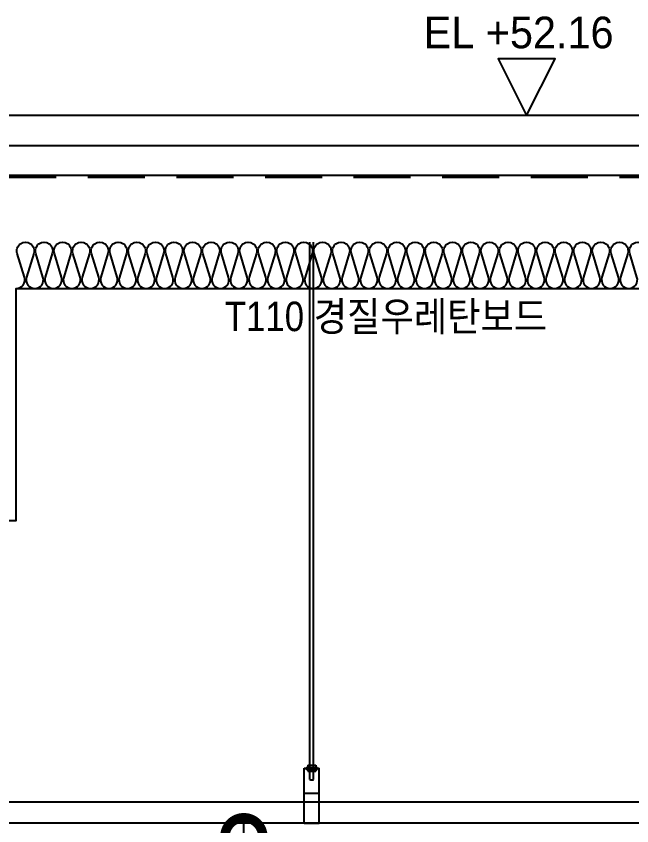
# Model space of a CAD drawing. Header units: millimetres. Extents: x 19868 to 801382, y -4805 to 85279.
# Drawn here: x 745398 to 746857, y 45305 to 47225 of the extents above; entities that cross this region are included whole.
import ezdxf
from ezdxf.enums import TextEntityAlignment as Align

# ---------------------------------------------------------------- set-up
doc = ezdxf.new("R2010")
doc.units = ezdxf.units.MM
doc.header["$LTSCALE"] = 250
doc.linetypes.add('HID', pattern=[2.8, 1.8, -1])
doc.layers.get('Defpoints').update_dxf_attribs({"color": 151})
for name, color, linetype in [('A-CEIL_EL', 8, 'Continuous'), ('A-FIN', 6, 'Continuous'), ('A-FIN-8', 8, 'Continuous'), ('A-HAT-WIREMESH', 9, 'g_mesh'), ('A-WP', 1, 'HID'), ('ISL', 251, 'Continuous')]:
    doc.layers.add(name, color=color, linetype=linetype)
for name, color, linetype, plot in [('CK', 221, 'Continuous', False), ('NOPLOT', 191, 'Continuous', False), ('NOPLOT-단열', 225, 'Continuous', False)]:
    doc.layers.add(name, color=color, linetype=linetype, plot=plot)
doc.styles.add('Gdim', font='')
doc.styles.get('Gdim').set_extended_font_data('Dotum')
doc.linetypes.add('g_mesh', pattern='A,10,-0.8,["X",Gdim,S=0.6,R=0,X=-0.15,Y=-0.3],-0.8', length=11.6)
doc.dimstyles.new('Gdim50', dxfattribs={"dimscale": 30, "dimtxt": 3, "dimasz": 6, "dimexe": 1.5, "dimexo": 2, "dimgap": 1, "dimtad": 1, "dimdec": 0, "dimzin": 0, "dimdsep": 46, "dimlunit": 6, "dimtxsty": 'Gdim', "dimblk": 'DOTSMALL', "dimcen": 1.5, "dimdle": 1.5, "dimclrd": 256, "dimclre": 256, "dimclrt": 256, "dimazin": 0, "dimtfac": 1, "dimtdec": 0, "dimtix": 1, "dimtmove": 2, "dimatfit": 3, "dimldrblk": 'DOTSMALL', "dimfxl": 1.5, "dimtolj": 1, "dimtzin": 0, "dimlwd": -1, "dimlwe": -1, "dimarcsym": 1})

# ---------------------------------------------------------------- blocks, each defined once
blk = doc.blocks.new('_DotSmall')
at = {"color": 0, "linetype": 'ByBlock', "const_width": 0.5}
blk.add_lwpolyline([(-0.0625, 0, 1), (0.0625, 0, 1)], format="xyb", close=True, dxfattribs=at)
blk = doc.blocks.new('*D162')
at = {"layer": 'CK', "transparency": 16777216}
for p, q in [((745937.9, 42233.9), (745937.9, 45323.9)), ((746076.2, 45278.9), (745892.9, 45278.9)), ((746076.2, 42278.9), (745892.9, 42278.9))]:
    blk.add_line(p, q, dxfattribs=at)
at = {"layer": 'Defpoints', "color": 0, "transparency": 16777216}
for p in [(745937.9, 45278.9), (746136.2, 45278.9), (746136.2, 42278.9)]:
    blk.add_point(p, dxfattribs=at)
at = {"layer": 'CK', "transparency": 16777216, "xscale": 180, "yscale": 180, "zscale": 180}
for p, rotation in [((745937.9, 45278.9), 90), ((745937.9, 42278.9), 270)]:
    blk.add_blockref('_DotSmall', p, dxfattribs=dict(at, rotation=rotation))
at = {"layer": 'CK', "transparency": 16777216, "insert": (745854.2, 43778.9), "char_height": 90, "attachment_point": 5, "rotation": 90, "style": 'Gdim'}
blk.add_mtext('\\A1;3,000', dxfattribs=at)

msp = doc.modelspace()

# ---------------------------------------------------------------- linework, layer by layer
at = {"layer": 'A-CEIL_EL'}
for p, q in [((746094.2, 45414.7), (746094.2, 46688.9, 0)), ((746103.2, 45414.7), (746103.2, 46688.9, 0)), ((746089.2, 45448.4), (746108.2, 45448.4)), ((746089.2, 45448.4), (746089.2, 45443.4)), ((746108.2, 45448.4), (746108.2, 45443.4)), ((746081.2, 45310.7), (746081.2, 45441.9)), ((746081.2, 45441.9), (746116.2, 45441.9)), ((746081.2, 45440.7), (746116.2, 45440.7)), ((746085.2, 45443.4), (746112.2, 45443.4)), ((746085.2, 45443.4), (746085.2, 45441.9)), ((746085.2, 45440.7), (746085.2, 45439.2)), ((746085.2, 45439.2), (746112.2, 45439.2)), ((746089.2, 45439.2), (746089.2, 45434.2)), ((746089.2, 45434.2), (746108.2, 45434.2)), ((746094.2, 45414.7), (746094.2, 45434.2)), ((746103.2, 45414.7), (746103.2, 45434.2)), ((746108.2, 45439.2), (746108.2, 45434.2)), ((746112.2, 45443.4), (746112.2, 45441.9)), ((746112.2, 45440.7), (746112.2, 45439.2)), ((746116.2, 45310.7), (746116.2, 45441.9)), ((746081.2, 45382.4), (746116.2, 45382.4)), ((744772.1, 45361.9), (748352.6, 45361.9)), ((746081.2, 45361.9), (746116.2, 45361.9)), ((744772.1, 45311.9), (748388.2, 45311.9)), ((746081.2, 45311.9), (746116.2, 45311.9)), ((746081.2, 45310.7), (746116.2, 45310.7))]:
    msp.add_line(p, q, dxfattribs=at)
msp.add_arc((746098.7, 45426.3), 12.4, 248.715, 291.285, dxfattribs=at)
at = {"layer": 'A-FIN'}
msp.add_line((747720.2, 46988.9), (744746.2, 46988.9), dxfattribs=at)
at = {"layer": 'A-FIN-8'}
msp.add_line((748220, 46846.9), (744756.4, 46846.9), dxfattribs=at)
at = {"layer": 'A-HAT-WIREMESH', "ltscale": 0.6}
msp.add_line((744746.2, 46917.9), (748208.5, 46917.9), dxfattribs=at)
at = {"layer": 'A-WP', "ltscale": 0.3}
msp.add_line((748223.1, 46841.9), (744753.4, 46841.9), dxfattribs=at)
at = {"layer": 'ISL'}
msp.add_lwpolyline([(745398.2, 46578.9, 0.509267), (745417.7, 46605.6), (745400.8, 46662.3, -1.372593), (745439.7, 46662.3), (745422.8, 46605.6, 0.509267), (745442.2, 46578.9, 0.509267), (745461.7, 46605.6), (745444.8, 46662.3, -1.372593), (745483.7, 46662.3), (745466.8, 46605.6, 0.509267), (745486.2, 46578.9, 0.509267), (745505.7, 46605.6), (745488.8, 46662.3, -1.372593), (745527.7, 46662.3), (745510.8, 46605.6, 0.509267), (745530.2, 46578.9, 0.509267), (745549.7, 46605.6), (745532.8, 46662.3, -1.372593), (745571.7, 46662.3), (745554.8, 46605.6, 0.509267), (745574.2, 46578.9, 0.509267), (745593.7, 46605.6), (745576.8, 46662.3, -1.372593), (745615.7, 46662.3), (745598.8, 46605.6, 0.509267), (745618.2, 46578.9, 0.509267), (745637.7, 46605.6), (745620.8, 46662.3, -1.372593), (745659.7, 46662.3), (745642.8, 46605.6, 0.509267), (745662.2, 46578.9, 0.509267), (745681.7, 46605.6), (745664.8, 46662.3, -1.372593), (745703.7, 46662.3), (745686.8, 46605.6, 0.509267), (745706.2, 46578.9, 0.509267), (745725.7, 46605.6), (745708.8, 46662.3, -1.372593), (745747.7, 46662.3), (745730.8, 46605.6, 0.509267), (745750.2, 46578.9, 0.509267), (745769.7, 46605.6), (745752.8, 46662.3, -1.372593), (745791.7, 46662.3), (745774.8, 46605.6, 0.509267), (745794.2, 46578.9, 0.509267), (745813.7, 46605.6), (745796.8, 46662.3, -1.372593), (745835.7, 46662.3), (745818.8, 46605.6, 0.509267), (745838.2, 46578.9, 0.509267), (745857.7, 46605.6), (745840.8, 46662.3, -1.372593), (745879.7, 46662.3), (745862.8, 46605.6, 0.509267), (745882.2, 46578.9, 0.509267), (745901.7, 46605.6), (745884.8, 46662.3, -1.372593), (745923.7, 46662.3), (745906.8, 46605.6, 0.509267), (745926.2, 46578.9, 0.509267), (745945.7, 46605.6), (745928.8, 46662.3, -1.372593), (745967.7, 46662.3), (745950.8, 46605.6, 0.509267), (745970.2, 46578.9, 0.509267), (745989.7, 46605.6), (745972.8, 46662.3, -1.372593), (746011.7, 46662.3), (745994.8, 46605.6, 0.509267), (746014.2, 46578.9, 0.509267), (746033.7, 46605.6), (746016.8, 46662.3, -1.372593), (746055.7, 46662.3), (746038.8, 46605.6, 0.509267), (746058.2, 46578.9, 0.509267), (746077.7, 46605.6), (746060.8, 46662.3, -1.372593), (746099.7, 46662.3), (746082.8, 46605.6, 0.509267), (746102.2, 46578.9, 0.509267), (746121.7, 46605.6), (746104.8, 46662.3, -1.372593), (746143.7, 46662.3), (746126.8, 46605.6, 0.509267), (746146.2, 46578.9, 0.509267), (746165.7, 46605.6), (746148.8, 46662.3, -1.372593), (746187.7, 46662.3), (746170.8, 46605.6, 0.509267), (746190.2, 46578.9, 0.509267), (746209.7, 46605.6), (746192.8, 46662.3, -1.372593), (746231.7, 46662.3), (746214.8, 46605.6, 0.509267), (746234.2, 46578.9, 0.509267), (746253.7, 46605.6), (746236.8, 46662.3, -1.372593), (746275.7, 46662.3), (746258.8, 46605.6, 0.509267), (746278.2, 46578.9, 0.509267), (746297.7, 46605.6), (746280.8, 46662.3, -1.372593), (746319.7, 46662.3), (746302.8, 46605.6, 0.509267), (746322.2, 46578.9, 0.509267), (746341.7, 46605.6), (746324.8, 46662.3, -1.372593), (746363.7, 46662.3), (746346.8, 46605.6, 0.509267), (746366.2, 46578.9, 0.509267), (746385.7, 46605.6), (746368.8, 46662.3, -1.372593), (746407.7, 46662.3), (746390.8, 46605.6, 0.509267), (746410.2, 46578.9, 0.509267), (746429.7, 46605.6), (746412.8, 46662.3, -1.372593), (746451.7, 46662.3), (746434.8, 46605.6, 0.509267), (746454.2, 46578.9, 0.509267), (746473.7, 46605.6), (746456.8, 46662.3, -1.372593), (746495.7, 46662.3), (746478.8, 46605.6, 0.509267), (746498.2, 46578.9, 0.509267), (746517.7, 46605.6), (746500.8, 46662.3, -1.372593), (746539.7, 46662.3), (746522.8, 46605.6, 0.509267), (746542.2, 46578.9, 0.509267), (746561.7, 46605.6), (746544.8, 46662.3, -1.372593), (746583.7, 46662.3), (746566.8, 46605.6, 0.509267), (746586.2, 46578.9, 0.509267), (746605.7, 46605.6), (746588.8, 46662.3, -1.372593), (746627.7, 46662.3), (746610.8, 46605.6, 0.509267), (746630.2, 46578.9, 0.509267), (746649.7, 46605.6), (746632.8, 46662.3, -1.372593), (746671.7, 46662.3), (746654.8, 46605.6, 0.509267), (746674.2, 46578.9, 0.509267), (746693.7, 46605.6), (746676.8, 46662.3, -1.372593), (746715.7, 46662.3), (746698.8, 46605.6, 0.509267), (746718.2, 46578.9, 0.509267), (746737.7, 46605.6), (746720.8, 46662.3, -1.372593), (746759.7, 46662.3), (746742.8, 46605.6, 0.509267), (746762.2, 46578.9, 0.509267), (746781.7, 46605.6), (746764.8, 46662.3, -1.372593), (746803.7, 46662.3), (746786.8, 46605.6, 0.509267), (746806.2, 46578.9, 0.509267), (746825.7, 46605.6), (746808.8, 46662.3, -1.372593), (746847.7, 46662.3), (746830.8, 46605.6, 0.509267), (746850.2, 46578.9, 0.509267), (746869.7, 46605.6), (746852.8, 46662.3, -1.372593), (746891.7, 46662.3)], format="xyb", dxfattribs=at)
msp.add_lwpolyline([(744438.2, 46578.9), (744578.2, 46578.9), (744578.2, 46028.9), (745398.2, 46028.9), (745398.2, 46578.9), (747878.2, 46578.9), (747878.2, 46028.9), (748488.2, 46028.9)], dxfattribs=at)
at = {"layer": 'NOPLOT'}
msp.add_lwpolyline([(746608.2, 46988.9), (746675.7, 47123.9), (746540.7, 47123.9), (746608.2, 46988.9)], dxfattribs=at)

# ---------------------------------------------------------------- texts
at = {"layer": 'NOPLOT', "linetype": 'Continuous', "style": 'Gdim'}
msp.add_text('EL +52.16', height=75, rotation=360, dxfattribs=at).set_placement((746364.1, 47148.7))
at = {"layer": 'NOPLOT-단열', "style": 'Gdim', "width": 0.9}
msp.add_text('T110 경질우레탄보드', height=70, dxfattribs=at).set_placement((746274.8, 46512.9), align=Align.MIDDLE_CENTER)

# ---------------------------------------------------------------- dimensions: what is measured, and where the dimension line sits
at = {"layer": 'CK'}
dim = msp.add_linear_dim(base=(745937.9, 45278.9), p1=(746136.2, 42278.9), p2=(746136.2, 45278.9), angle=90, dimstyle='Gdim50', dxfattribs=at)
dim.commit()
dim.dimension.update_dxf_attribs({"geometry": '*D162', "text_midpoint": (745854.2, 43778.9)})

doc.saveas('drawing.dxf')
